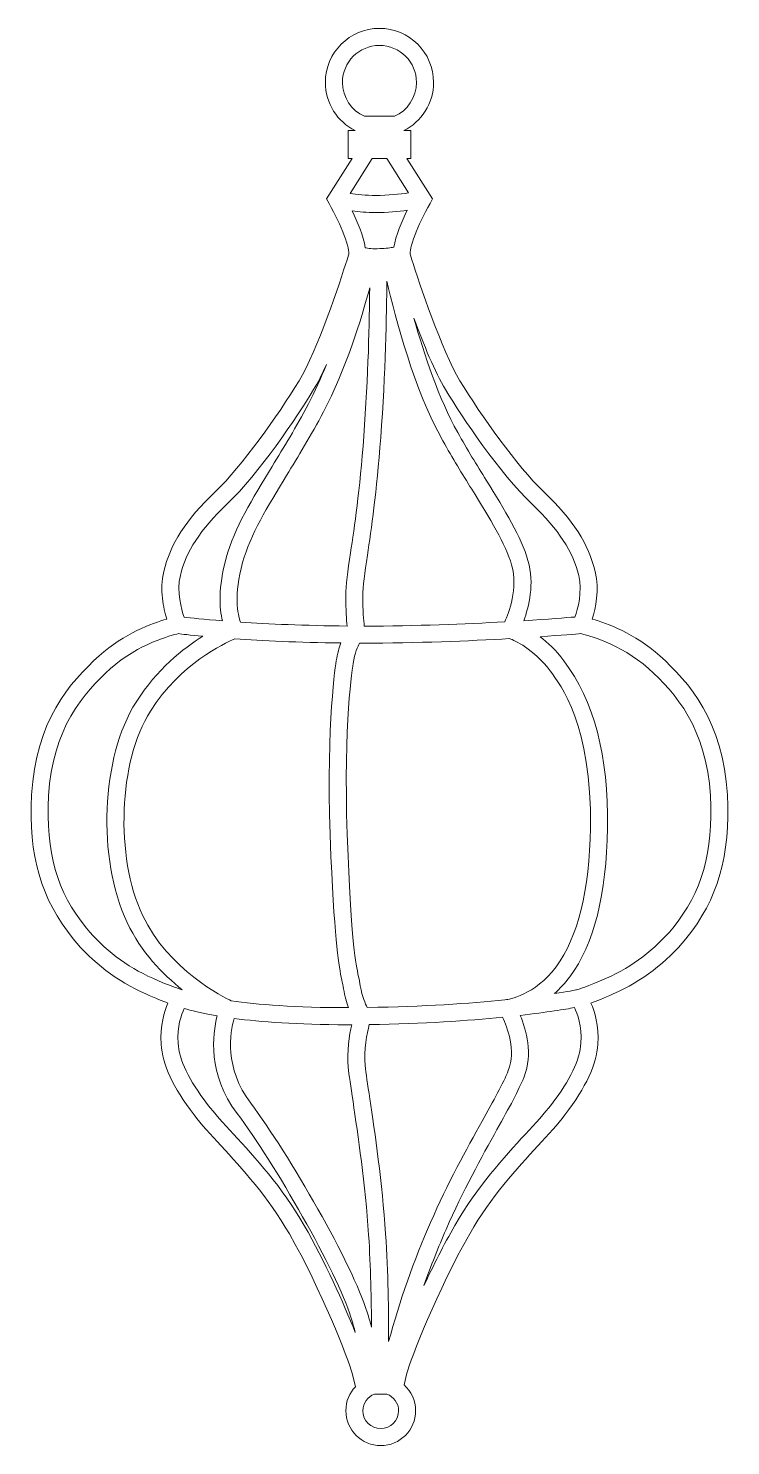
# Model space of a CAD drawing. Header units: inches. Extents: x 1.2 to 7, y -11.7 to 0.
import ezdxf

# ---------------------------------------------------------------- set-up
doc = ezdxf.new("R2010")
doc.units = ezdxf.units.IN
doc.header["$MEASUREMENT"] = 0
doc.layers.add('Layer 1', color=7, linetype='Continuous')

msp = doc.modelspace()

# ---------------------------------------------------------------- linework, layer by layer
at = {"layer": 'Layer 1', "lineweight": 0}
for points, knots in [([(7.001, -6.326), (6.968, -5.721), (6.686, -5.395), (6.443, -5.178), (6.236, -4.993), (6.005, -4.908), (5.886, -4.875), (5.913, -4.785), (5.946, -4.633), (5.91, -4.482), (5.856, -4.255), (5.729, -4.058), (5.485, -3.824), (5.263, -3.611), (4.971, -3.2), (4.794, -2.908), (4.643, -2.66), (4.458, -2.096), (4.397, -1.911), (4.397, -1.911), (4.385, -1.873), (4.385, -1.873), (4.369, -1.825), (4.445, -1.625), (4.547, -1.445), (4.547, -1.445), (4.568, -1.408), (4.568, -1.408), (4.568, -1.408), (4.356, -1.074), (4.356, -1.074), (4.356, -1.074), (4.388, -1.074), (4.388, -1.074), (4.388, -1.074), (4.388, -0.844), (4.388, -0.844), (4.388, -0.844), (4.33, -0.844), (4.33, -0.844), (4.476, -0.771), (4.576, -0.62), (4.576, -0.446), (4.576, -0.2), (4.375, 0), (4.129, 0), (3.883, 0), (3.683, -0.2), (3.683, -0.446), (3.683, -0.62), (3.783, -0.771), (3.929, -0.844), (3.929, -0.844), (3.871, -0.844), (3.871, -0.844), (3.871, -0.844), (3.871, -1.074), (3.871, -1.074), (3.871, -1.074), (3.903, -1.074), (3.903, -1.074), (3.903, -1.074), (3.692, -1.408), (3.692, -1.408), (3.692, -1.408), (3.713, -1.445), (3.713, -1.445), (3.815, -1.625), (3.891, -1.825), (3.875, -1.873), (3.875, -1.873), (3.862, -1.911), (3.862, -1.911), (3.802, -2.096), (3.616, -2.66), (3.466, -2.908), (3.288, -3.2), (2.996, -3.611), (2.774, -3.824), (2.53, -4.058), (2.403, -4.255), (2.349, -4.482), (2.313, -4.633), (2.346, -4.785), (2.374, -4.875), (2.255, -4.908), (2.023, -4.993), (1.816, -5.178), (1.574, -5.395), (1.291, -5.721), (1.258, -6.326), (1.231, -6.822), (1.337, -7.188), (1.601, -7.512), (1.761, -7.709), (1.962, -7.862), (2.201, -7.968), (2.28, -8.003), (2.341, -8.027), (2.384, -8.043), (2.352, -8.114), (2.318, -8.23), (2.327, -8.383), (2.338, -8.551), (2.424, -8.736), (2.599, -8.965), (2.659, -9.044), (2.734, -9.126), (2.822, -9.221), (2.995, -9.408), (3.209, -9.641), (3.386, -9.948), (3.648, -10.405), (3.876, -10.988), (3.903, -11.098), (3.903, -11.098), (3.931, -11.209), (3.931, -11.209), (3.882, -11.261), (3.852, -11.33), (3.852, -11.407), (3.852, -11.566), (3.981, -11.695), (4.14, -11.695), (4.299, -11.695), (4.428, -11.566), (4.428, -11.407), (4.428, -11.322), (4.391, -11.246), (4.332, -11.194), (4.332, -11.194), (4.356, -11.098), (4.356, -11.098), (4.384, -10.988), (4.611, -10.405), (4.874, -9.948), (5.05, -9.64), (5.265, -9.408), (5.437, -9.221), (5.525, -9.126), (5.601, -9.044), (5.66, -8.965), (5.835, -8.736), (5.921, -8.551), (5.932, -8.383), (5.942, -8.23), (5.907, -8.114), (5.875, -8.043), (5.919, -8.027), (5.979, -8.003), (6.059, -7.968), (6.297, -7.861), (6.499, -7.708), (6.659, -7.512), (6.923, -7.188), (7.028, -6.822), (7.001, -6.326)], [0, 0, 0, 0, 1, 1, 1, 2, 2, 2, 3, 3, 3, 4, 4, 4, 5, 5, 5, 6, 6, 6, 7, 7, 7, 8, 8, 8, 9, 9, 9, 10, 10, 10, 11, 11, 11, 12, 12, 12, 13, 13, 13, 14, 14, 14, 15, 15, 15, 16, 16, 16, 17, 17, 17, 18, 18, 18, 19, 19, 19, 20, 20, 20, 21, 21, 21, 22, 22, 22, 23, 23, 23, 24, 24, 24, 25, 25, 25, 26, 26, 26, 27, 27, 27, 28, 28, 28, 29, 29, 29, 30, 30, 30, 31, 31, 31, 32, 32, 32, 33, 33, 33, 34, 34, 34, 35, 35, 35, 36, 36, 36, 37, 37, 37, 38, 38, 38, 39, 39, 39, 40, 40, 40, 41, 41, 41, 42, 42, 42, 43, 43, 43, 44, 44, 44, 45, 45, 45, 46, 46, 46, 47, 47, 47, 48, 48, 48, 49, 49, 49, 50, 50, 50, 51, 51, 51, 52, 52, 52, 52]), ([(3.824, -0.446), (3.824, -0.278), (3.961, -0.141), (4.129, -0.141), (4.298, -0.141), (4.435, -0.278), (4.435, -0.446), (4.435, -0.571), (4.36, -0.678), (4.253, -0.726), (4.253, -0.726), (4.006, -0.726), (4.006, -0.726), (3.899, -0.678), (3.824, -0.571), (3.824, -0.446)], [0, 0, 0, 0, 1, 1, 1, 2, 2, 2, 3, 3, 3, 4, 4, 4, 5, 5, 5, 5]), ([(4.069, -1.074), (4.069, -1.074), (4.19, -1.074), (4.19, -1.074), (4.19, -1.074), (4.37, -1.358), (4.37, -1.358), (4.298, -1.368), (4.197, -1.379), (4.1, -1.379), (4.016, -1.379), (3.942, -1.371), (3.887, -1.362), (3.887, -1.362), (4.069, -1.074), (4.069, -1.074)], [0, 0, 0, 0, 1, 1, 1, 2, 2, 2, 3, 3, 3, 4, 4, 4, 5, 5, 5, 5]), ([(4.248, -1.806), (4.223, -1.811), (4.185, -1.816), (4.133, -1.818), (4.072, -1.821), (4.033, -1.815), (4.012, -1.81), (3.997, -1.715), (3.949, -1.599), (3.904, -1.507), (3.958, -1.514), (4.025, -1.52), (4.1, -1.52), (4.192, -1.52), (4.285, -1.511), (4.358, -1.501), (4.313, -1.593), (4.264, -1.71), (4.248, -1.806)], [0, 0, 0, 0, 1, 1, 1, 2, 2, 2, 3, 3, 3, 4, 4, 4, 5, 5, 5, 6, 6, 6, 6]), ([(5.163, -4.897), (4.842, -4.916), (4.428, -4.932), (4.004, -4.933), (3.999, -4.886), (3.992, -4.805), (3.992, -4.686), (3.992, -4.604), (4.008, -4.497), (4.03, -4.348), (4.062, -4.132), (4.106, -3.835), (4.14, -3.375), (4.18, -2.842), (4.189, -2.351), (4.19, -2.086), (4.26, -2.388), (4.418, -2.986), (4.653, -3.404), (4.732, -3.546), (4.813, -3.677), (4.891, -3.803), (5.041, -4.045), (5.17, -4.254), (5.22, -4.428), (5.276, -4.623), (5.198, -4.822), (5.163, -4.897)], [0, 0, 0, 0, 1, 1, 1, 2, 2, 2, 3, 3, 3, 4, 4, 4, 5, 5, 5, 6, 6, 6, 7, 7, 7, 8, 8, 8, 9, 9, 9, 9]), ([(3, -4.408), (3.066, -4.175), (3.203, -3.95), (3.363, -3.689), (3.457, -3.536), (3.564, -3.361), (3.667, -3.165), (3.849, -2.821), (3.979, -2.399), (4.049, -2.14), (4.047, -2.411), (4.037, -2.87), (4, -3.365), (3.966, -3.82), (3.923, -4.113), (3.891, -4.327), (3.868, -4.482), (3.852, -4.593), (3.852, -4.686), (3.852, -4.798), (3.857, -4.879), (3.862, -4.932), (3.51, -4.929), (3.211, -4.915), (2.982, -4.9), (2.96, -4.838), (2.924, -4.675), (3, -4.408)], [0, 0, 0, 0, 1, 1, 1, 2, 2, 2, 3, 3, 3, 4, 4, 4, 5, 5, 5, 6, 6, 6, 7, 7, 7, 8, 8, 8, 9, 9, 9, 9]), ([(5.388, -3.925), (5.611, -4.139), (5.726, -4.316), (5.774, -4.514), (5.806, -4.649), (5.766, -4.792), (5.743, -4.858), (5.673, -4.863), (5.522, -4.875), (5.32, -4.888), (5.363, -4.773), (5.411, -4.583), (5.355, -4.39), (5.3, -4.197), (5.166, -3.98), (5.011, -3.729), (4.933, -3.604), (4.853, -3.474), (4.775, -3.335), (4.62, -3.058), (4.497, -2.689), (4.414, -2.391), (4.493, -2.606), (4.587, -2.839), (4.674, -2.981), (4.814, -3.212), (5.122, -3.671), (5.388, -3.925)], [0, 0, 0, 0, 1, 1, 1, 2, 2, 2, 3, 3, 3, 4, 4, 4, 5, 5, 5, 6, 6, 6, 7, 7, 7, 8, 8, 8, 9, 9, 9, 9]), ([(2.486, -4.514), (2.533, -4.316), (2.648, -4.139), (2.872, -3.925), (3.137, -3.671), (3.446, -3.212), (3.586, -2.981), (3.62, -2.924), (3.657, -2.852), (3.692, -2.773), (3.647, -2.885), (3.598, -2.996), (3.543, -3.099), (3.442, -3.292), (3.34, -3.457), (3.243, -3.616), (3.078, -3.885), (2.936, -4.118), (2.864, -4.37), (2.796, -4.614), (2.809, -4.787), (2.833, -4.889), (2.679, -4.877), (2.572, -4.866), (2.517, -4.859), (2.494, -4.794), (2.454, -4.65), (2.486, -4.514)], [0, 0, 0, 0, 1, 1, 1, 2, 2, 2, 3, 3, 3, 4, 4, 4, 5, 5, 5, 6, 6, 6, 7, 7, 7, 8, 8, 8, 9, 9, 9, 9]), ([(2.258, -7.839), (2.04, -7.742), (1.855, -7.602), (1.71, -7.424), (1.466, -7.125), (1.373, -6.799), (1.398, -6.333), (1.429, -5.78), (1.688, -5.481), (1.91, -5.283), (2.142, -5.076), (2.415, -5.007), (2.47, -4.995), (2.496, -4.998), (2.565, -5.007), (2.672, -5.016), (2.51, -5.117), (2.293, -5.289), (2.121, -5.559), (1.831, -6.015), (1.797, -6.848), (2.047, -7.379), (2.162, -7.623), (2.34, -7.806), (2.501, -7.933), (2.484, -7.929), (2.407, -7.905), (2.258, -7.839)], [0, 0, 0, 0, 1, 1, 1, 2, 2, 2, 3, 3, 3, 4, 4, 4, 5, 5, 5, 6, 6, 6, 7, 7, 7, 8, 8, 8, 9, 9, 9, 9]), ([(6.55, -7.424), (6.404, -7.602), (6.22, -7.742), (6.002, -7.839), (5.843, -7.909), (5.766, -7.932), (5.757, -7.934), (5.748, -7.936), (5.685, -7.948), (5.573, -7.965), (5.617, -7.927), (5.66, -7.881), (5.701, -7.826), (5.899, -7.558), (6.004, -7.145), (6.012, -6.598), (6.02, -6), (5.902, -5.548), (5.651, -5.218), (5.585, -5.131), (5.517, -5.067), (5.456, -5.02), (5.634, -5.008), (5.754, -4.998), (5.788, -4.995), (5.84, -5.006), (6.114, -5.073), (6.35, -5.283), (6.572, -5.481), (6.831, -5.78), (6.861, -6.333), (6.886, -6.799), (6.793, -7.125), (6.55, -7.424)], [0, 0, 0, 0, 1, 1, 1, 2, 2, 2, 3, 3, 3, 4, 4, 4, 5, 5, 5, 6, 6, 6, 7, 7, 7, 8, 8, 8, 9, 9, 9, 10, 10, 10, 11, 11, 11, 11]), ([(3.811, -5.072), (3.796, -5.111), (3.783, -5.159), (3.773, -5.22), (3.758, -5.315), (3.685, -5.843), (3.729, -6.834), (3.763, -7.582), (3.793, -7.727), (3.819, -7.854), (3.824, -7.877), (3.828, -7.9), (3.833, -7.925), (3.844, -7.99), (3.86, -8.041), (3.875, -8.081), (3.434, -8.082), (3.12, -8.055), (2.906, -8.025), (2.851, -7.999), (2.385, -7.768), (2.174, -7.319), (1.946, -6.835), (1.976, -6.047), (2.239, -5.635), (2.488, -5.243), (2.847, -5.074), (2.936, -5.038), (3.161, -5.054), (3.459, -5.068), (3.811, -5.072)], [0, 0, 0, 0, 1, 1, 1, 2, 2, 2, 3, 3, 3, 4, 4, 4, 5, 5, 5, 6, 6, 6, 7, 7, 7, 8, 8, 8, 9, 9, 9, 10, 10, 10, 10]), ([(5.539, -5.303), (5.624, -5.415), (5.883, -5.755), (5.871, -6.596), (5.864, -7.113), (5.768, -7.499), (5.588, -7.743), (5.412, -7.98), (5.186, -8.014), (5.177, -8.015), (5.177, -8.015), (5.163, -8.017), (5.163, -8.017), (4.878, -8.046), (4.496, -8.073), (4.029, -8.08), (4.013, -8.05), (3.987, -7.992), (3.971, -7.901), (3.966, -7.874), (3.962, -7.85), (3.957, -7.826), (3.931, -7.704), (3.903, -7.565), (3.87, -6.828), (3.826, -5.851), (3.897, -5.335), (3.912, -5.242), (3.926, -5.152), (3.95, -5.1), (3.966, -5.073), (3.975, -5.073), (3.983, -5.073), (3.991, -5.073), (4.437, -5.073), (4.872, -5.055), (5.204, -5.036), (5.248, -5.052), (5.397, -5.117), (5.539, -5.303)], [0, 0, 0, 0, 1, 1, 1, 2, 2, 2, 3, 3, 3, 4, 4, 4, 5, 5, 5, 6, 6, 6, 7, 7, 7, 8, 8, 8, 9, 9, 9, 10, 10, 10, 11, 11, 11, 12, 12, 12, 13, 13, 13, 13]), ([(3.508, -9.878), (3.324, -9.557), (3.102, -9.318), (2.925, -9.125), (2.84, -9.033), (2.767, -8.954), (2.711, -8.88), (2.556, -8.677), (2.476, -8.511), (2.468, -8.374), (2.459, -8.236), (2.493, -8.139), (2.518, -8.088), (2.57, -8.104), (2.657, -8.127), (2.79, -8.149), (2.751, -8.301), (2.709, -8.63), (2.955, -8.955), (3.259, -9.357), (3.779, -10.262), (3.894, -10.636), (3.908, -10.681), (3.92, -10.722), (3.93, -10.762), (3.832, -10.518), (3.679, -10.175), (3.508, -9.878)], [0, 0, 0, 0, 1, 1, 1, 2, 2, 2, 3, 3, 3, 4, 4, 4, 5, 5, 5, 6, 6, 6, 7, 7, 7, 8, 8, 8, 9, 9, 9, 9]), ([(2.93, -8.17), (3.147, -8.199), (3.449, -8.222), (3.861, -8.222), (3.873, -8.222), (3.887, -8.222), (3.9, -8.222), (3.881, -8.308), (3.859, -8.444), (3.872, -8.573), (3.878, -8.635), (3.892, -8.732), (3.911, -8.855), (3.951, -9.128), (4.012, -9.54), (4.04, -9.957), (4.057, -10.223), (4.063, -10.497), (4.064, -10.718), (4.054, -10.679), (4.042, -10.638), (4.028, -10.595), (3.907, -10.202), (3.384, -9.29), (3.067, -8.87), (2.847, -8.579), (2.897, -8.286), (2.93, -8.17)], [0, 0, 0, 0, 1, 1, 1, 2, 2, 2, 3, 3, 3, 4, 4, 4, 5, 5, 5, 6, 6, 6, 7, 7, 7, 8, 8, 8, 9, 9, 9, 9]), ([(5.193, -8.6), (5.152, -8.703), (5.07, -8.849), (4.976, -9.019), (4.85, -9.247), (4.692, -9.532), (4.55, -9.855), (4.418, -10.156), (4.293, -10.513), (4.205, -10.835), (4.205, -10.595), (4.201, -10.266), (4.18, -9.948), (4.152, -9.525), (4.091, -9.109), (4.05, -8.834), (4.032, -8.714), (4.017, -8.618), (4.012, -8.559), (3.999, -8.432), (4.027, -8.292), (4.045, -8.221), (4.495, -8.214), (4.864, -8.188), (5.145, -8.16), (5.184, -8.243), (5.258, -8.436), (5.193, -8.6)], [0, 0, 0, 0, 1, 1, 1, 2, 2, 2, 3, 3, 3, 4, 4, 4, 5, 5, 5, 6, 6, 6, 7, 7, 7, 8, 8, 8, 9, 9, 9, 9]), ([(5.792, -8.374), (5.783, -8.511), (5.704, -8.677), (5.549, -8.88), (5.493, -8.954), (5.419, -9.033), (5.334, -9.125), (5.157, -9.318), (4.936, -9.557), (4.752, -9.878), (4.66, -10.038), (4.573, -10.211), (4.497, -10.374), (4.554, -10.214), (4.616, -10.056), (4.679, -9.911), (4.818, -9.594), (4.974, -9.313), (5.099, -9.087), (5.2, -8.906), (5.279, -8.763), (5.323, -8.652), (5.398, -8.465), (5.34, -8.261), (5.292, -8.145), (5.515, -8.119), (5.665, -8.094), (5.738, -8.081), (5.763, -8.13), (5.801, -8.231), (5.792, -8.374)], [0, 0, 0, 0, 1, 1, 1, 2, 2, 2, 3, 3, 3, 4, 4, 4, 5, 5, 5, 6, 6, 6, 7, 7, 7, 8, 8, 8, 9, 9, 9, 10, 10, 10, 10]), ([(4.14, -11.555), (4.058, -11.555), (3.992, -11.489), (3.992, -11.407), (3.992, -11.344), (4.032, -11.291), (4.088, -11.27), (4.088, -11.27), (4.191, -11.27), (4.191, -11.27), (4.247, -11.291), (4.287, -11.344), (4.287, -11.407), (4.287, -11.489), (4.221, -11.555), (4.14, -11.555)], [0, 0, 0, 0, 1, 1, 1, 2, 2, 2, 3, 3, 3, 4, 4, 4, 5, 5, 5, 5])]:
    msp.add_open_spline(points, degree=3, knots=knots, dxfattribs=at)

doc.saveas('drawing.dxf')
